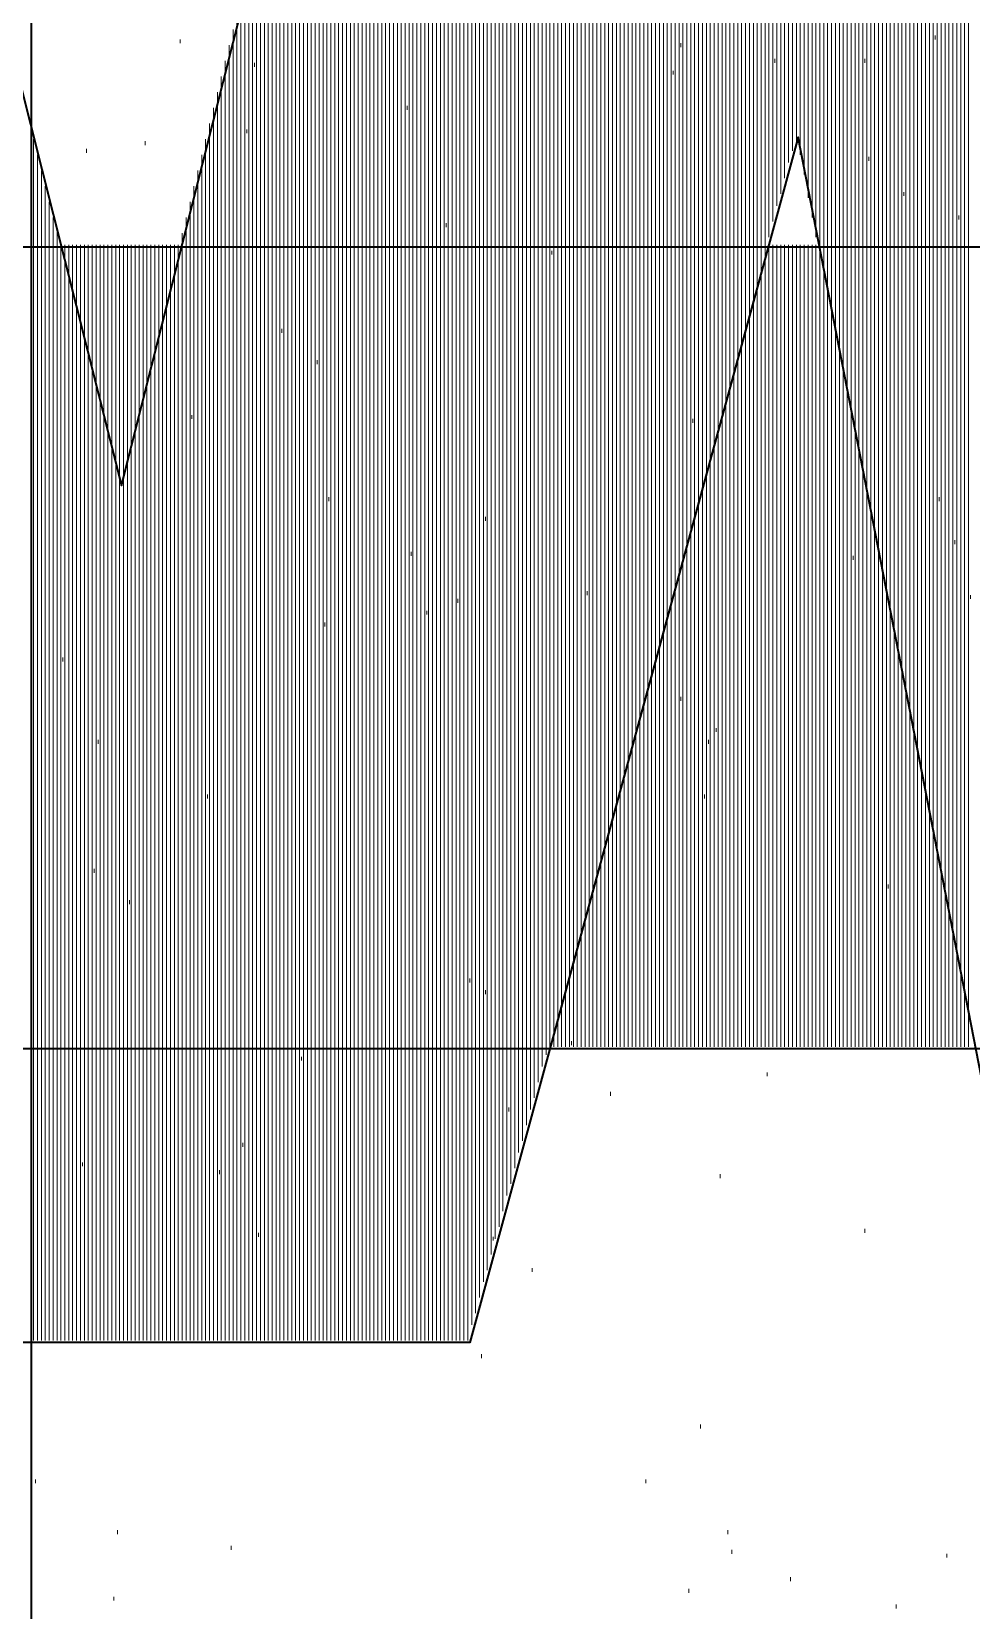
# Model space of a CAD drawing. Header units: inches. Extents: x 5 to 516, y -193 to 129.
# Drawn here: x 48.845 to 49.646, y -51.885 to -50.54 of the extents above; entities that cross this region are included whole.
import ezdxf

# ---------------------------------------------------------------- set-up
doc = ezdxf.new("R2010")
doc.units = ezdxf.units.IN
doc.header["$MEASUREMENT"] = 0
doc.layers.add('PDF4_Geometry', color=7, linetype='Continuous')

msp = doc.modelspace()

# ---------------------------------------------------------------- linework, layer by layer
at = {"layer": 'PDF4_Geometry', "lineweight": 35}
msp.add_lwpolyline([(48.8454203, -67.0596511), (48.8454203, -44.7463152), (48.9454203, -44.7396488), (49.0454203, -44.7229828)], dxfattribs=at)
for points in [[(48.1454216, -51.656316), (47.5487548, -51.656316), (47.9687549, -49.6563158), (48.6020883, -49.6563158), (48.9220883, -50.9263159), (49.2420883, -49.6563158), (49.8787551, -49.6563158), (50.2954218, -51.656316), (49.698755, -51.656316), (49.4987551, -50.6296492), (49.218755, -51.656316), (48.6254216, -51.656316), (48.3454216, -50.6296492)], [(47.9154207, -51.4063133), (47.9154207, -50.7229799), (63.6520892, -50.7229799), (63.6520892, -51.4063133)]]:
    msp.add_lwpolyline(points, close=True, dxfattribs=at)
at = {"layer": 'PDF4_Geometry', "lineweight": 15}
for points in [[(49.2437493, -51.5579816), (49.2437493, -49.6546482), (49.2437493, -51.5579816)], [(49.2470859, -51.5446488), (49.2470859, -49.6546486), (49.2470859, -51.5446488)], [(49.2504157, -51.531316), (49.2504157, -49.6546492), (49.2504157, -51.531316)], [(49.2537523, -51.521313), (49.2537523, -49.6546463), (49.2537523, -51.521313)], [(49.2570889, -51.5079802), (49.2570889, -49.6546467), (49.2570889, -51.5079802)], [(49.2604187, -51.4946474), (49.2604187, -49.6546473), (49.2604187, -51.4946474)], [(49.2637485, -51.4846444), (49.2637485, -49.6546443), (49.2637485, -51.4846444)], [(49.2670851, -51.4713116), (49.2670851, -49.6546448), (49.2670851, -51.4713116)], [(49.2704216, -51.4579789), (49.2704216, -49.6546454), (49.2704216, -51.4579789)], [(49.2737515, -51.4479826), (49.2737515, -49.6546492), (49.2737515, -51.4479826)], [(49.2770813, -51.4346499), (49.2770813, -49.6546497), (49.2770813, -51.4346499)], [(49.2804179, -51.4213171), (49.2804179, -49.6546503), (49.2804179, -51.4213171)], [(49.2837544, -51.4113141), (49.2837544, -49.6546472), (49.2837544, -51.4113141)], [(49.2870842, -51.3979813), (49.2870842, -49.6546479), (49.2870842, -51.3979813)], [(49.2904208, -51.3846485), (49.2904208, -49.6546484), (49.2904208, -51.3846485)], [(49.2937506, -51.3746455), (49.2937506, -49.6546454), (49.2937506, -51.3746455)], [(49.2970872, -51.3613127), (49.2970872, -49.654646), (49.2970872, -51.3613127)], [(49.300417, -51.3479799), (49.300417, -49.6546465), (49.300417, -51.3479799)], [(49.3037536, -51.3379837), (49.3037536, -49.6546503), (49.3037536, -51.3379837)], [(49.3070834, -51.3246509), (49.3070834, -49.6546509), (49.3070834, -51.3246509)], [(49.31042, -51.3113181), (49.31042, -49.6546513), (49.31042, -51.3113181)], [(49.3137498, -51.3013152), (49.3137498, -49.6546484), (49.3137498, -51.3013152)], [(49.3170864, -51.2879824), (49.3170864, -49.6546489), (49.3170864, -51.2879824)], [(49.3204162, -51.2746496), (49.3204162, -49.6546494), (49.3204162, -51.2746496)], [(49.3237528, -51.2646466), (49.3237528, -49.6546465), (49.3237528, -51.2646466)], [(49.3270826, -51.2513138), (49.3270826, -49.654647), (49.3270826, -51.2513138)], [(49.3304192, -51.237981), (49.3304192, -49.6546475), (49.3304192, -51.237981)], [(49.333749, -51.2279848), (49.333749, -49.6546513), (49.333749, -51.2279848)], [(49.3370856, -51.2146452), (49.3370856, -49.6546451), (49.3370856, -51.2146452)], [(49.3404222, -51.2013124), (49.3404222, -49.6546456), (49.3404222, -51.2013124)], [(49.343752, -51.1913162), (49.343752, -49.6546494), (49.343752, -51.1913162)], [(49.3470818, -51.1779834), (49.3470818, -49.65465), (49.3470818, -51.1779834)], [(49.3504184, -51.1646439), (49.3504184, -49.6546437), (49.3504184, -51.1646439)], [(49.353755, -51.1546477), (49.353755, -49.6546475), (49.353755, -51.1546477)], [(49.3570848, -51.1413149), (49.3570848, -49.6546481), (49.3570848, -51.1413149)], [(49.3604146, -51.1279821), (49.3604146, -49.6546486), (49.3604146, -51.1279821)], [(49.3637512, -51.1179791), (49.3637512, -49.6546456), (49.3637512, -51.1179791)], [(49.3670878, -51.1046463), (49.3670878, -49.6546462), (49.3670878, -51.1046463)], [(49.3704176, -51.0913135), (49.3704176, -49.6546467), (49.3704176, -51.0913135)], [(49.3737542, -51.0813105), (49.3737542, -49.6546437), (49.3737542, -51.0813105)], [(49.377084, -51.0679777), (49.377084, -49.6546442), (49.377084, -51.0679777)], [(49.3804206, -51.0546449), (49.3804206, -49.6546448), (49.3804206, -51.0546449)], [(49.3837504, -51.0446487), (49.3837504, -49.6546486), (49.3837504, -51.0446487)], [(49.387087, -51.0313159), (49.387087, -49.6546491), (49.387087, -51.0313159)], [(49.3904168, -51.0179832), (49.3904168, -49.6546497), (49.3904168, -51.0179832)], [(49.3937534, -51.0079802), (49.3937534, -49.6546467), (49.3937534, -51.0079802)], [(49.3970832, -50.9946474), (49.3970832, -49.6546472), (49.3970832, -50.9946474)], [(49.4004198, -50.9813146), (49.4004198, -49.6546479), (49.4004198, -50.9813146)], [(49.4037496, -50.9713116), (49.4037496, -49.6546448), (49.4037496, -50.9713116)], [(49.4070862, -50.9579788), (49.4070862, -49.6546454), (49.4070862, -50.9579788)], [(49.410416, -50.944646), (49.410416, -49.654646), (49.410416, -50.944646)], [(49.4137526, -50.9346498), (49.4137526, -49.6546497), (49.4137526, -50.9346498)], [(49.4170824, -50.921317), (49.4170824, -49.6546503), (49.4170824, -50.921317)], [(49.4204189, -50.9079842), (49.4204189, -49.6546509), (49.4204189, -50.9079842)], [(49.4237555, -50.8979812), (49.4237555, -49.6546479), (49.4237555, -50.8979812)], [(49.4270853, -50.8846485), (49.4270853, -49.6546484), (49.4270853, -50.8846485)], [(49.4304152, -50.8713157), (49.4304152, -49.6546489), (49.4304152, -50.8713157)], [(49.4337517, -50.8613127), (49.4337517, -49.654646), (49.4337517, -50.8613127)], [(49.4370883, -50.8479799), (49.4370883, -49.6546465), (49.4370883, -50.8479799)], [(49.4404181, -50.8346471), (49.4404181, -49.654647), (49.4404181, -50.8346471)], [(49.4437479, -50.8246509), (49.4437479, -49.6546509), (49.4437479, -50.8246509)], [(49.4470845, -50.8113181), (49.4470845, -49.6546513), (49.4470845, -50.8113181)], [(49.4504211, -50.7979785), (49.4504211, -49.6546451), (49.4504211, -50.7979785)], [(49.4537509, -50.7879823), (49.4537509, -49.6546489), (49.4537509, -50.7879823)], [(49.4570875, -50.7746495), (49.4570875, -49.6546494), (49.4570875, -50.7746495)], [(49.4604173, -50.7613167), (49.4604173, -49.65465), (49.4604173, -50.7613167)], [(49.4637539, -50.7513138), (49.4637539, -49.654647), (49.4637539, -50.7513138)], [(49.4670837, -50.737981), (49.4670837, -49.6546475), (49.4670837, -50.737981)], [(49.4704203, -50.7246482), (49.4704203, -49.6546481), (49.4704203, -50.7246482)], [(49.4737501, -50.7146452), (49.4737501, -49.6546451), (49.4737501, -50.7146452)], [(49.4770867, -50.7013124), (49.4770867, -49.6546456), (49.4770867, -50.7013124)], [(49.4804165, -50.6879796), (49.4804165, -49.6546462), (49.4804165, -50.6879796)], [(49.4837531, -50.6779834), (49.4837531, -49.65465), (49.4837531, -50.6779834)], [(49.4870829, -50.6646438), (49.4870829, -49.6546437), (49.4870829, -50.6646438)], [(49.4904195, -50.651311), (49.4904195, -49.6546442), (49.4904195, -50.651311)], [(49.4937493, -50.6413148), (49.4937493, -49.6546481), (49.4937493, -50.6413148)], [(49.4970859, -50.6346484), (49.4970859, -49.6546484), (49.4970859, -50.6346484)], [(49.5004157, -50.6446514), (49.5004157, -49.6546513), (49.5004157, -50.6446514)], [(49.5037523, -50.661314), (49.5037523, -49.6546472), (49.5037523, -50.661314)], [(49.5070889, -50.6813132), (49.5070889, -49.6546465), (49.5070889, -50.6813132)], [(49.5104187, -50.6979826), (49.5104187, -49.6546491), (49.5104187, -50.6979826)], [(49.5137485, -50.7146452), (49.5137485, -49.6546451), (49.5137485, -50.7146452)], [(49.5170851, -50.7313146), (49.5170851, -49.6546479), (49.5170851, -50.7313146)], [(49.5204217, -50.7513138), (49.5204217, -49.654647), (49.5204217, -50.7513138)], [(49.5237515, -50.7679831), (49.5237515, -49.6546497), (49.5237515, -50.7679831)], [(49.5270813, -50.7846457), (49.5270813, -49.6546456), (49.5270813, -50.7846457)], [(49.5304179, -50.8013151), (49.5304179, -49.6546484), (49.5304179, -50.8013151)], [(49.5337545, -50.8179777), (49.5337545, -49.6546442), (49.5337545, -50.8179777)], [(49.5370843, -50.8379837), (49.5370843, -49.6546503), (49.5370843, -50.8379837)], [(49.5404209, -50.8546463), (49.5404209, -49.6546462), (49.5404209, -50.8546463)], [(49.5437507, -50.8713157), (49.5437507, -49.6546489), (49.5437507, -50.8713157)], [(49.5470873, -50.8879783), (49.5470873, -49.6546448), (49.5470873, -50.8879783)], [(49.5504171, -50.9079842), (49.5504171, -49.6546509), (49.5504171, -50.9079842)], [(49.5537536, -50.9246468), (49.5537536, -49.6546467), (49.5537536, -50.9246468)], [(49.5570835, -50.9413162), (49.5570835, -49.6546494), (49.5570835, -50.9413162)], [(49.56042, -50.9579788), (49.56042, -49.6546454), (49.56042, -50.9579788)], [(49.5637499, -50.9746482), (49.5637499, -49.6546481), (49.5637499, -50.9746482)], [(49.5670864, -50.9946474), (49.5670864, -49.6546472), (49.5670864, -50.9946474)], [(49.5704162, -51.0113168), (49.5704162, -49.65465), (49.5704162, -51.0113168)], [(49.5737528, -51.0279794), (49.5737528, -49.654646), (49.5737528, -51.0279794)], [(49.5770826, -51.0446487), (49.5770826, -49.6546486), (49.5770826, -51.0446487)], [(49.5804192, -51.0646479), (49.5804192, -49.6546479), (49.5804192, -51.0646479)], [(49.583749, -51.0813105), (49.583749, -49.6546437), (49.583749, -51.0813105)], [(49.5870856, -51.0979799), (49.5870856, -49.6546465), (49.5870856, -51.0979799)], [(49.5904222, -51.1146493), (49.5904222, -49.6546491), (49.5904222, -51.1146493)], [(49.593752, -51.1313119), (49.593752, -49.6546451), (49.593752, -51.1313119)], [(49.5970818, -51.1513111), (49.5970818, -49.6546442), (49.5970818, -51.1513111)], [(49.6004184, -51.1679805), (49.6004184, -49.654647), (49.6004184, -51.1679805)], [(49.603755, -51.1846498), (49.603755, -49.6546497), (49.603755, -51.1846498)], [(49.6070848, -51.2013124), (49.6070848, -49.6546456), (49.6070848, -51.2013124)], [(49.6104146, -51.2179818), (49.6104146, -49.6546484), (49.6104146, -51.2179818)], [(49.6137512, -51.237981), (49.6137512, -49.6546475), (49.6137512, -51.237981)], [(49.6170878, -51.2546504), (49.6170878, -49.6546503), (49.6170878, -51.2546504)], [(49.6204176, -51.271313), (49.6204176, -49.6546462), (49.6204176, -51.271313)], [(49.6237542, -51.2879824), (49.6237542, -49.6546489), (49.6237542, -51.2879824)], [(49.627084, -51.3079816), (49.627084, -49.6546481), (49.627084, -51.3079816)], [(49.6304206, -51.3246509), (49.6304206, -49.6546509), (49.6304206, -51.3246509)], [(49.6337504, -51.3413135), (49.6337504, -49.6546467), (49.6337504, -51.3413135)], [(49.637087, -51.3579829), (49.637087, -49.6546494), (49.637087, -51.3579829)], [(49.6404168, -51.3746455), (49.6404168, -49.6546454), (49.6404168, -51.3746455)], [(49.6437534, -51.3946515), (49.6437534, -49.6546513), (49.6437534, -51.3946515)], [(49.2370829, -51.5813106), (49.2370829, -49.6646437), (49.2370829, -51.5813106)], [(49.2404195, -51.5679778), (49.2404195, -49.6579776), (49.2404195, -51.5679778)], [(49.2337531, -51.5946501), (49.2337531, -49.6779833), (49.2337531, -51.5946501)], [(49.2304165, -51.6046463), (49.2304165, -49.6913129), (49.2304165, -51.6046463)], [(49.2270867, -51.6179791), (49.2270867, -49.7046457), (49.2270867, -51.6179791)], [(49.2237501, -51.6313119), (49.2237501, -49.7179785), (49.2237501, -51.6313119)], [(49.2204203, -51.6413149), (49.2204203, -49.7313147), (49.2204203, -51.6413149)], [(49.2170837, -51.6546477), (49.2170837, -49.7446475), (49.2170837, -51.6546477)], [(49.2137539, -51.6546477), (49.2137539, -49.7579809), (49.2137539, -51.6546477)], [(49.2104173, -51.6546477), (49.2104173, -49.7713141), (49.2104173, -51.6546477)], [(49.2070875, -51.6546477), (49.2070875, -49.7846476), (49.2070875, -51.6546477)], [(49.2037509, -51.6546477), (49.2037509, -49.797981), (49.2037509, -51.6546477)], [(49.2004211, -51.6546477), (49.2004211, -49.8113142), (49.2004211, -51.6546477)], [(49.1970845, -51.6546477), (49.1970845, -49.8246476), (49.1970845, -51.6546477)], [(49.1937479, -51.6546477), (49.1937479, -49.8379808), (49.1937479, -51.6546477)], [(49.1904181, -51.6546477), (49.1904181, -49.8513143), (49.1904181, -51.6546477)], [(49.1870883, -51.6546477), (49.1870883, -49.8646475), (49.1870883, -51.6546477)], [(49.1837517, -51.6546477), (49.1837517, -49.8746475), (49.1837517, -51.6546477)], [(49.1804151, -51.6546477), (49.1804151, -49.887981), (49.1804151, -51.6546477)], [(49.1770853, -51.6546477), (49.1770853, -49.9013143), (49.1770853, -51.6546477)], [(49.1737555, -51.6546477), (49.1737555, -49.9146476), (49.1737555, -51.6546477)], [(49.1704189, -51.6546477), (49.1704189, -49.9279809), (49.1704189, -51.6546477)], [(49.1670823, -51.6546477), (49.1670823, -49.9413142), (49.1670823, -51.6546477)], [(49.1637525, -51.6546477), (49.1637525, -49.9546476), (49.1637525, -51.6546477)], [(49.1604159, -51.6546477), (49.1604159, -49.9679808), (49.1604159, -51.6546477)], [(49.1570861, -51.6546477), (49.1570861, -49.9813142), (49.1570861, -51.6546477)], [(49.1537495, -51.6546477), (49.1537495, -49.9946476), (49.1537495, -51.6546477)], [(49.1504197, -51.6546477), (49.1504197, -50.007981), (49.1504197, -51.6546477)], [(49.1470832, -51.6546477), (49.1470832, -50.0213142), (49.1470832, -51.6546477)], [(49.1437533, -51.6546477), (49.1437533, -50.0346476), (49.1437533, -51.6546477)], [(49.1404168, -51.6546477), (49.1404168, -50.0479809), (49.1404168, -51.6546477)], [(49.1370869, -51.6546477), (49.1370869, -50.0613142), (49.1370869, -51.6546477)], [(49.1337504, -51.6546477), (49.1337504, -50.0746475), (49.1337504, -51.6546477)], [(49.1304206, -51.6546477), (49.1304206, -50.0879809), (49.1304206, -51.6546477)], [(49.1237542, -51.6546477), (49.1237542, -50.1146476), (49.1237542, -51.6546477)], [(49.127084, -51.6546477), (49.127084, -50.1013143), (49.127084, -51.6546477)], [(49.1204176, -51.6546477), (49.1204176, -50.1279809), (49.1204176, -51.6546477)], [(49.1170878, -51.6546477), (49.1170878, -50.1413142), (49.1170878, -51.6546477)], [(49.1137512, -51.6546477), (49.1137512, -50.1546476), (49.1137512, -51.6546477)], [(49.1104146, -51.6546477), (49.1104146, -50.1679809), (49.1104146, -51.6546477)], [(49.1070848, -51.6546477), (49.1070848, -50.1813143), (49.1070848, -51.6546477)], [(49.103755, -51.6546477), (49.103755, -50.1946475), (49.103755, -51.6546477)], [(49.1004184, -51.6546477), (49.1004184, -50.2079809), (49.1004184, -51.6546477)], [(49.0970818, -51.6546477), (49.0970818, -50.2213143), (49.0970818, -51.6546477)], [(49.093752, -51.6546477), (49.093752, -50.2346476), (49.093752, -51.6546477)], [(49.0904222, -51.6546477), (49.0904222, -50.2479809), (49.0904222, -51.6546477)], [(49.0870856, -51.6546477), (49.0870856, -50.2613143), (49.0870856, -51.6546477)], [(49.083749, -51.6546477), (49.083749, -50.2746476), (49.083749, -51.6546477)], [(49.0804192, -51.6546477), (49.0804192, -50.2879809), (49.0804192, -51.6546477)], [(49.0770826, -51.6546477), (49.0770826, -50.2979809), (49.0770826, -51.6546477)], [(49.0737528, -51.6546477), (49.0737528, -50.3113143), (49.0737528, -51.6546477)], [(49.0704162, -51.6546477), (49.0704162, -50.3246475), (49.0704162, -51.6546477)], [(49.0670864, -51.6546477), (49.0670864, -50.3379809), (49.0670864, -51.6546477)], [(49.0637498, -51.6546477), (49.0637498, -50.3513143), (49.0637498, -51.6546477)], [(49.06042, -51.6546477), (49.06042, -50.3646477), (49.06042, -51.6546477)], [(49.0570834, -51.6546477), (49.0570834, -50.3779809), (49.0570834, -51.6546477)], [(49.0537536, -51.6546477), (49.0537536, -50.3913143), (49.0537536, -51.6546477)], [(49.050417, -51.6546477), (49.050417, -50.4046476), (49.050417, -51.6546477)], [(49.0470872, -51.6546477), (49.0470872, -50.4179809), (49.0470872, -51.6546477)], [(49.0437506, -51.6546477), (49.0437506, -50.4313143), (49.0437506, -51.6546477)], [(49.0404208, -51.6546477), (49.0404208, -50.4446476), (49.0404208, -51.6546477)], [(49.0370842, -51.6546477), (49.0370842, -50.4579809), (49.0370842, -51.6546477)], [(49.0337544, -51.6546477), (49.0337544, -50.4713143), (49.0337544, -51.6546477)], [(49.0304178, -51.6546477), (49.0304178, -50.4846477), (49.0304178, -51.6546477)], [(49.0270812, -51.6546477), (49.0270812, -50.4979809), (49.0270812, -51.6546477)], [(49.0237514, -51.6546477), (49.0237514, -50.5113143), (49.0237514, -51.6546477)], [(49.0204216, -51.6546477), (49.0204216, -50.5246476), (49.0204216, -51.6546477)], [(49.017085, -51.6546477), (49.017085, -50.5379809), (49.017085, -51.6546477)], [(49.0137485, -51.6546477), (49.0137485, -50.5513142), (49.0137485, -51.6546477)], [(49.0104186, -51.6546477), (49.0104186, -50.5646476), (49.0104186, -51.6546477)], [(49.0070888, -51.6546477), (49.0070888, -50.577981), (49.0070888, -51.6546477)], [(49.0037522, -51.6546477), (49.0037522, -50.5913143), (49.0037522, -51.6546477)], [(49.0004157, -51.6546477), (49.0004157, -50.6046476), (49.0004157, -51.6546477)], [(48.9970859, -51.6546477), (48.9970859, -50.617981), (48.9970859, -51.6546477)], [(48.8470818, -51.6546477), (48.8470818, -50.6313143), (48.8470818, -51.6546477)], [(48.9937493, -51.6546477), (48.9937493, -50.6313143), (48.9937493, -51.6546477)], [(48.8504184, -51.6546477), (48.8504184, -50.6446476), (48.8504184, -51.6546477)], [(48.9904195, -51.6546477), (48.9904195, -50.6446476), (48.9904195, -51.6546477)], [(48.8537549, -51.6546477), (48.8537549, -50.6579809), (48.8537549, -51.6546477)], [(48.9870829, -51.6546477), (48.9870829, -50.6579809), (48.9870829, -51.6546477)], [(48.8570848, -51.6546477), (48.8570848, -50.6713142), (48.8570848, -51.6546477)], [(48.9837531, -51.6546477), (48.9837531, -50.6713142), (48.9837531, -51.6546477)], [(48.8604146, -51.6546477), (48.8604146, -50.6846477), (48.8604146, -51.6546477)], [(48.9804165, -51.6546477), (48.9804165, -50.6846477), (48.9804165, -51.6546477)], [(48.8637512, -51.6546477), (48.8637512, -50.697981), (48.8637512, -51.6546477)], [(48.9770867, -51.6546477), (48.9770867, -50.697981), (48.9770867, -51.6546477)], [(48.8670877, -51.6546477), (48.8670877, -50.7079809), (48.8670877, -51.6546477)], [(48.9737501, -51.6546477), (48.9737501, -50.7113143), (48.9737501, -51.6546477)], [(48.8470818, -51.4046477), (48.8470818, -50.7213143), (48.8470818, -51.4046477)], [(48.8504184, -51.4046477), (48.8504184, -50.7213143), (48.8504184, -51.4046477)], [(48.8537549, -51.4046477), (48.8537549, -50.7213143), (48.8537549, -51.4046477)], [(48.8570848, -51.4046477), (48.8570848, -50.7213143), (48.8570848, -51.4046477)], [(48.8604146, -51.4046477), (48.8604146, -50.7213143), (48.8604146, -51.4046477)], [(48.8637512, -51.4046477), (48.8637512, -50.7213143), (48.8637512, -51.4046477)], [(48.8670877, -51.4046477), (48.8670877, -50.7213143), (48.8670877, -51.4046477)], [(48.8704175, -51.4046477), (48.8704175, -50.7213143), (48.8704175, -51.4046477)], [(48.8704175, -51.6546477), (48.8704175, -50.7213144), (48.8704175, -51.6546477)], [(48.8737541, -51.4046477), (48.8737541, -50.7213143), (48.8737541, -51.4046477)], [(48.8770839, -51.4046477), (48.8770839, -50.7213143), (48.8770839, -51.4046477)], [(48.8804205, -51.4046477), (48.8804205, -50.7213143), (48.8804205, -51.4046477)], [(48.8837503, -51.4046477), (48.8837503, -50.7213143), (48.8837503, -51.4046477)], [(48.8870869, -51.4046477), (48.8870869, -50.7213143), (48.8870869, -51.4046477)], [(48.8904167, -51.4046477), (48.8904167, -50.7213143), (48.8904167, -51.4046477)], [(48.8937533, -51.4046477), (48.8937533, -50.7213143), (48.8937533, -51.4046477)], [(48.8970831, -51.4046477), (48.8970831, -50.7213143), (48.8970831, -51.4046477)], [(48.9004197, -51.4046477), (48.9004197, -50.7213143), (48.9004197, -51.4046477)], [(48.9037495, -51.4046477), (48.9037495, -50.7213143), (48.9037495, -51.4046477)], [(48.9070861, -51.4046477), (48.9070861, -50.7213143), (48.9070861, -51.4046477)], [(48.9104159, -51.4046477), (48.9104159, -50.7213143), (48.9104159, -51.4046477)], [(48.9137525, -51.4046477), (48.9137525, -50.7213143), (48.9137525, -51.4046477)], [(48.9170823, -51.4046477), (48.9170823, -50.7213143), (48.9170823, -51.4046477)], [(48.9204189, -51.4046477), (48.9204189, -50.7213143), (48.9204189, -51.4046477)], [(48.9237555, -51.4046477), (48.9237555, -50.7213143), (48.9237555, -51.4046477)], [(48.9270853, -51.4046477), (48.9270853, -50.7213143), (48.9270853, -51.4046477)], [(48.9304151, -51.4046477), (48.9304151, -50.7213143), (48.9304151, -51.4046477)], [(48.9337517, -51.4046477), (48.9337517, -50.7213143), (48.9337517, -51.4046477)], [(48.9370883, -51.4046477), (48.9370883, -50.7213143), (48.9370883, -51.4046477)], [(48.9404181, -51.4046477), (48.9404181, -50.7213143), (48.9404181, -51.4046477)], [(48.9437479, -51.4046477), (48.9437479, -50.7213143), (48.9437479, -51.4046477)], [(48.9470845, -51.4046477), (48.9470845, -50.7213143), (48.9470845, -51.4046477)], [(48.9504211, -51.4046477), (48.9504211, -50.7213143), (48.9504211, -51.4046477)], [(48.9537509, -51.4046477), (48.9537509, -50.7213143), (48.9537509, -51.4046477)], [(48.9570875, -51.4046477), (48.9570875, -50.7213143), (48.9570875, -51.4046477)], [(48.9604173, -51.4046477), (48.9604173, -50.7213143), (48.9604173, -51.4046477)], [(48.9637539, -51.4046477), (48.9637539, -50.7213143), (48.9637539, -51.4046477)], [(48.9670837, -51.4046477), (48.9670837, -50.7213143), (48.9670837, -51.4046477)], [(48.9704203, -51.4046477), (48.9704203, -50.7213143), (48.9704203, -51.4046477)], [(48.9704203, -51.6546477), (48.9704203, -50.7213144), (48.9704203, -51.6546477)], [(48.9737501, -51.4046477), (48.9737501, -50.7213143), (48.9737501, -51.4046477)], [(48.9770867, -51.4046477), (48.9770867, -50.7213143), (48.9770867, -51.4046477)], [(48.9804165, -51.4046477), (48.9804165, -50.7213143), (48.9804165, -51.4046477)], [(48.9837531, -51.4046477), (48.9837531, -50.7213143), (48.9837531, -51.4046477)], [(48.9870829, -51.4046477), (48.9870829, -50.7213143), (48.9870829, -51.4046477)], [(48.9904195, -51.4046477), (48.9904195, -50.7213143), (48.9904195, -51.4046477)], [(48.9937493, -51.4046477), (48.9937493, -50.7213143), (48.9937493, -51.4046477)], [(48.9970859, -51.4046477), (48.9970859, -50.7213143), (48.9970859, -51.4046477)], [(49.0004157, -51.4046477), (49.0004157, -50.7213143), (49.0004157, -51.4046477)], [(49.0037522, -51.4046477), (49.0037522, -50.7213143), (49.0037522, -51.4046477)], [(49.0070888, -51.4046477), (49.0070888, -50.7213143), (49.0070888, -51.4046477)], [(49.0104186, -51.4046477), (49.0104186, -50.7213143), (49.0104186, -51.4046477)], [(49.0137485, -51.4046477), (49.0137485, -50.7213143), (49.0137485, -51.4046477)], [(49.017085, -51.4046477), (49.017085, -50.7213143), (49.017085, -51.4046477)], [(49.0204216, -51.4046477), (49.0204216, -50.7213143), (49.0204216, -51.4046477)], [(49.0237514, -51.4046477), (49.0237514, -50.7213143), (49.0237514, -51.4046477)], [(49.0270812, -51.4046477), (49.0270812, -50.7213143), (49.0270812, -51.4046477)], [(49.0304178, -51.4046477), (49.0304178, -50.7213143), (49.0304178, -51.4046477)], [(49.0337544, -51.4046477), (49.0337544, -50.7213143), (49.0337544, -51.4046477)], [(49.0370842, -51.4046477), (49.0370842, -50.7213143), (49.0370842, -51.4046477)], [(49.0404208, -51.4046477), (49.0404208, -50.7213143), (49.0404208, -51.4046477)], [(49.0437506, -51.4046477), (49.0437506, -50.7213143), (49.0437506, -51.4046477)], [(49.0470872, -51.4046477), (49.0470872, -50.7213143), (49.0470872, -51.4046477)], [(49.050417, -51.4046477), (49.050417, -50.7213143), (49.050417, -51.4046477)], [(49.0537536, -51.4046477), (49.0537536, -50.7213143), (49.0537536, -51.4046477)], [(49.0570834, -51.4046477), (49.0570834, -50.7213143), (49.0570834, -51.4046477)], [(49.06042, -51.4046477), (49.06042, -50.7213143), (49.06042, -51.4046477)], [(49.0637498, -51.4046477), (49.0637498, -50.7213143), (49.0637498, -51.4046477)], [(49.0670864, -51.4046477), (49.0670864, -50.7213143), (49.0670864, -51.4046477)], [(49.0704162, -51.4046477), (49.0704162, -50.7213143), (49.0704162, -51.4046477)], [(49.0737528, -51.4046477), (49.0737528, -50.7213143), (49.0737528, -51.4046477)], [(49.0770826, -51.4046477), (49.0770826, -50.7213143), (49.0770826, -51.4046477)], [(49.0804192, -51.4046477), (49.0804192, -50.7213143), (49.0804192, -51.4046477)], [(49.083749, -51.4046477), (49.083749, -50.7213143), (49.083749, -51.4046477)], [(49.0870856, -51.4046477), (49.0870856, -50.7213143), (49.0870856, -51.4046477)], [(49.0904222, -51.4046477), (49.0904222, -50.7213143), (49.0904222, -51.4046477)], [(49.093752, -51.4046477), (49.093752, -50.7213143), (49.093752, -51.4046477)], [(49.0970818, -51.4046477), (49.0970818, -50.7213143), (49.0970818, -51.4046477)], [(49.1004184, -51.4046477), (49.1004184, -50.7213143), (49.1004184, -51.4046477)], [(49.103755, -51.4046477), (49.103755, -50.7213143), (49.103755, -51.4046477)], [(49.1070848, -51.4046477), (49.1070848, -50.7213143), (49.1070848, -51.4046477)], [(49.1104146, -51.4046477), (49.1104146, -50.7213143), (49.1104146, -51.4046477)], [(49.1137512, -51.4046477), (49.1137512, -50.7213143), (49.1137512, -51.4046477)], [(49.1170878, -51.4046477), (49.1170878, -50.7213143), (49.1170878, -51.4046477)], [(49.1204176, -51.4046477), (49.1204176, -50.7213143), (49.1204176, -51.4046477)], [(49.1237542, -51.4046477), (49.1237542, -50.7213143), (49.1237542, -51.4046477)], [(49.127084, -51.4046477), (49.127084, -50.7213143), (49.127084, -51.4046477)], [(49.1304206, -51.4046477), (49.1304206, -50.7213143), (49.1304206, -51.4046477)], [(49.1337504, -51.4046477), (49.1337504, -50.7213143), (49.1337504, -51.4046477)], [(49.1370869, -51.4046477), (49.1370869, -50.7213143), (49.1370869, -51.4046477)], [(49.1404168, -51.4046477), (49.1404168, -50.7213143), (49.1404168, -51.4046477)], [(49.1437533, -51.4046477), (49.1437533, -50.7213143), (49.1437533, -51.4046477)], [(49.1470832, -51.4046477), (49.1470832, -50.7213143), (49.1470832, -51.4046477)], [(49.1504197, -51.4046477), (49.1504197, -50.7213143), (49.1504197, -51.4046477)], [(49.1537495, -51.4046477), (49.1537495, -50.7213143), (49.1537495, -51.4046477)], [(49.1570861, -51.4046477), (49.1570861, -50.7213143), (49.1570861, -51.4046477)], [(49.1604159, -51.4046477), (49.1604159, -50.7213143), (49.1604159, -51.4046477)], [(49.1637525, -51.4046477), (49.1637525, -50.7213143), (49.1637525, -51.4046477)], [(49.1670823, -51.4046477), (49.1670823, -50.7213143), (49.1670823, -51.4046477)], [(49.1704189, -51.4046477), (49.1704189, -50.7213143), (49.1704189, -51.4046477)], [(49.1737555, -51.4046477), (49.1737555, -50.7213143), (49.1737555, -51.4046477)], [(49.1770853, -51.4046477), (49.1770853, -50.7213143), (49.1770853, -51.4046477)], [(49.1804151, -51.4046477), (49.1804151, -50.7213143), (49.1804151, -51.4046477)], [(49.1837517, -51.4046477), (49.1837517, -50.7213143), (49.1837517, -51.4046477)], [(49.1870883, -51.4046477), (49.1870883, -50.7213143), (49.1870883, -51.4046477)], [(49.1904181, -51.4046477), (49.1904181, -50.7213143), (49.1904181, -51.4046477)], [(49.1937479, -51.4046477), (49.1937479, -50.7213143), (49.1937479, -51.4046477)], [(49.1970845, -51.4046477), (49.1970845, -50.7213143), (49.1970845, -51.4046477)], [(49.2004211, -51.4046477), (49.2004211, -50.7213143), (49.2004211, -51.4046477)], [(49.2037509, -51.4046477), (49.2037509, -50.7213143), (49.2037509, -51.4046477)], [(49.2070875, -51.4046477), (49.2070875, -50.7213143), (49.2070875, -51.4046477)], [(49.2104173, -51.4046477), (49.2104173, -50.7213143), (49.2104173, -51.4046477)], [(49.2137539, -51.4046477), (49.2137539, -50.7213143), (49.2137539, -51.4046477)], [(49.2170837, -51.4046477), (49.2170837, -50.7213143), (49.2170837, -51.4046477)], [(49.2204203, -51.4046477), (49.2204203, -50.7213143), (49.2204203, -51.4046477)], [(49.2237501, -51.4046477), (49.2237501, -50.7213143), (49.2237501, -51.4046477)], [(49.2270867, -51.4046477), (49.2270867, -50.7213143), (49.2270867, -51.4046477)], [(49.2304165, -51.4046477), (49.2304165, -50.7213143), (49.2304165, -51.4046477)], [(49.2337531, -51.4046477), (49.2337531, -50.7213143), (49.2337531, -51.4046477)], [(49.2370829, -51.4046477), (49.2370829, -50.7213143), (49.2370829, -51.4046477)], [(49.2404195, -51.4046477), (49.2404195, -50.7213143), (49.2404195, -51.4046477)], [(49.2437493, -51.4046477), (49.2437493, -50.7213143), (49.2437493, -51.4046477)], [(49.2470859, -51.4046477), (49.2470859, -50.7213143), (49.2470859, -51.4046477)], [(49.2504157, -51.4046477), (49.2504157, -50.7213143), (49.2504157, -51.4046477)], [(49.2537523, -51.4046477), (49.2537523, -50.7213143), (49.2537523, -51.4046477)], [(49.2570889, -51.4046477), (49.2570889, -50.7213143), (49.2570889, -51.4046477)], [(49.2604187, -51.4046477), (49.2604187, -50.7213143), (49.2604187, -51.4046477)], [(49.2637485, -51.4046477), (49.2637485, -50.7213143), (49.2637485, -51.4046477)], [(49.2670851, -51.4046477), (49.2670851, -50.7213143), (49.2670851, -51.4046477)], [(49.2704216, -51.4046477), (49.2704216, -50.7213143), (49.2704216, -51.4046477)], [(49.2737515, -51.4046477), (49.2737515, -50.7213143), (49.2737515, -51.4046477)], [(49.2770813, -51.4046477), (49.2770813, -50.7213143), (49.2770813, -51.4046477)], [(49.2804179, -51.4046477), (49.2804179, -50.7213143), (49.2804179, -51.4046477)], [(49.2837544, -51.4046477), (49.2837544, -50.7213143), (49.2837544, -51.4046477)], [(49.2870842, -51.4046477), (49.2870842, -50.7213143), (49.2870842, -51.4046477)], [(49.2904208, -51.4046477), (49.2904208, -50.7213143), (49.2904208, -51.4046477)], [(49.2937506, -51.4046477), (49.2937506, -50.7213143), (49.2937506, -51.4046477)], [(49.2970872, -51.4046477), (49.2970872, -50.7213143), (49.2970872, -51.4046477)], [(49.300417, -51.4046477), (49.300417, -50.7213143), (49.300417, -51.4046477)], [(49.3037536, -51.4046477), (49.3037536, -50.7213143), (49.3037536, -51.4046477)], [(49.3070834, -51.4046477), (49.3070834, -50.7213143), (49.3070834, -51.4046477)], [(49.31042, -51.4046477), (49.31042, -50.7213143), (49.31042, -51.4046477)], [(49.3137498, -51.4046477), (49.3137498, -50.7213143), (49.3137498, -51.4046477)], [(49.3170864, -51.4046477), (49.3170864, -50.7213143), (49.3170864, -51.4046477)], [(49.3204162, -51.4046477), (49.3204162, -50.7213143), (49.3204162, -51.4046477)], [(49.3237528, -51.4046477), (49.3237528, -50.7213143), (49.3237528, -51.4046477)], [(49.3270826, -51.4046477), (49.3270826, -50.7213143), (49.3270826, -51.4046477)], [(49.3304192, -51.4046477), (49.3304192, -50.7213143), (49.3304192, -51.4046477)], [(49.333749, -51.4046477), (49.333749, -50.7213143), (49.333749, -51.4046477)], [(49.3370856, -51.4046477), (49.3370856, -50.7213143), (49.3370856, -51.4046477)], [(49.3404222, -51.4046477), (49.3404222, -50.7213143), (49.3404222, -51.4046477)], [(49.343752, -51.4046477), (49.343752, -50.7213143), (49.343752, -51.4046477)], [(49.3470818, -51.4046477), (49.3470818, -50.7213143), (49.3470818, -51.4046477)], [(49.3504184, -51.4046477), (49.3504184, -50.7213143), (49.3504184, -51.4046477)], [(49.353755, -51.4046477), (49.353755, -50.7213143), (49.353755, -51.4046477)], [(49.3570848, -51.4046477), (49.3570848, -50.7213143), (49.3570848, -51.4046477)], [(49.3604146, -51.4046477), (49.3604146, -50.7213143), (49.3604146, -51.4046477)], [(49.3637512, -51.4046477), (49.3637512, -50.7213143), (49.3637512, -51.4046477)], [(49.3670878, -51.4046477), (49.3670878, -50.7213143), (49.3670878, -51.4046477)], [(49.3704176, -51.4046477), (49.3704176, -50.7213143), (49.3704176, -51.4046477)], [(49.3737542, -51.4046477), (49.3737542, -50.7213143), (49.3737542, -51.4046477)], [(49.377084, -51.4046477), (49.377084, -50.7213143), (49.377084, -51.4046477)], [(49.3804206, -51.4046477), (49.3804206, -50.7213143), (49.3804206, -51.4046477)], [(49.3837504, -51.4046477), (49.3837504, -50.7213143), (49.3837504, -51.4046477)], [(49.387087, -51.4046477), (49.387087, -50.7213143), (49.387087, -51.4046477)], [(49.3904168, -51.4046477), (49.3904168, -50.7213143), (49.3904168, -51.4046477)], [(49.3937534, -51.4046477), (49.3937534, -50.7213143), (49.3937534, -51.4046477)], [(49.3970832, -51.4046477), (49.3970832, -50.7213143), (49.3970832, -51.4046477)], [(49.4004198, -51.4046477), (49.4004198, -50.7213143), (49.4004198, -51.4046477)], [(49.4037496, -51.4046477), (49.4037496, -50.7213143), (49.4037496, -51.4046477)], [(49.4070862, -51.4046477), (49.4070862, -50.7213143), (49.4070862, -51.4046477)], [(49.410416, -51.4046477), (49.410416, -50.7213143), (49.410416, -51.4046477)], [(49.4137526, -51.4046477), (49.4137526, -50.7213143), (49.4137526, -51.4046477)], [(49.4170824, -51.4046477), (49.4170824, -50.7213143), (49.4170824, -51.4046477)], [(49.4204189, -51.4046477), (49.4204189, -50.7213143), (49.4204189, -51.4046477)], [(49.4237555, -51.4046477), (49.4237555, -50.7213143), (49.4237555, -51.4046477)], [(49.4270853, -51.4046477), (49.4270853, -50.7213143), (49.4270853, -51.4046477)], [(49.4304152, -51.4046477), (49.4304152, -50.7213143), (49.4304152, -51.4046477)], [(49.4337517, -51.4046477), (49.4337517, -50.7213143), (49.4337517, -51.4046477)], [(49.4370883, -51.4046477), (49.4370883, -50.7213143), (49.4370883, -51.4046477)], [(49.4404181, -51.4046477), (49.4404181, -50.7213143), (49.4404181, -51.4046477)], [(49.4437479, -51.4046477), (49.4437479, -50.7213143), (49.4437479, -51.4046477)], [(49.4470845, -51.4046477), (49.4470845, -50.7213143), (49.4470845, -51.4046477)], [(49.4504211, -51.4046477), (49.4504211, -50.7213143), (49.4504211, -51.4046477)], [(49.4537509, -51.4046477), (49.4537509, -50.7213143), (49.4537509, -51.4046477)], [(49.4570875, -51.4046477), (49.4570875, -50.7213143), (49.4570875, -51.4046477)], [(49.4604173, -51.4046477), (49.4604173, -50.7213143), (49.4604173, -51.4046477)], [(49.4637539, -51.4046477), (49.4637539, -50.7213143), (49.4637539, -51.4046477)], [(49.4670837, -51.4046477), (49.4670837, -50.7213143), (49.4670837, -51.4046477)], [(49.4704203, -51.4046477), (49.4704203, -50.7213143), (49.4704203, -51.4046477)], [(49.4737501, -51.4046477), (49.4737501, -50.7213143), (49.4737501, -51.4046477)], [(49.4770867, -51.4046477), (49.4770867, -50.7213143), (49.4770867, -51.4046477)], [(49.4804165, -51.4046477), (49.4804165, -50.7213143), (49.4804165, -51.4046477)], [(49.4837531, -51.4046477), (49.4837531, -50.7213143), (49.4837531, -51.4046477)], [(49.4870829, -51.4046477), (49.4870829, -50.7213143), (49.4870829, -51.4046477)], [(49.4904195, -51.4046477), (49.4904195, -50.7213143), (49.4904195, -51.4046477)], [(49.4937493, -51.4046477), (49.4937493, -50.7213143), (49.4937493, -51.4046477)], [(49.4970859, -51.4046477), (49.4970859, -50.7213143), (49.4970859, -51.4046477)], [(49.5004157, -51.4046477), (49.5004157, -50.7213143), (49.5004157, -51.4046477)], [(49.5037523, -51.4046477), (49.5037523, -50.7213143), (49.5037523, -51.4046477)], [(49.5070889, -51.4046477), (49.5070889, -50.7213143), (49.5070889, -51.4046477)], [(49.5104187, -51.4046477), (49.5104187, -50.7213143), (49.5104187, -51.4046477)], [(49.5137485, -51.4046477), (49.5137485, -50.7213143), (49.5137485, -51.4046477)], [(49.5170851, -51.4046477), (49.5170851, -50.7213143), (49.5170851, -51.4046477)], [(49.5204217, -51.4046477), (49.5204217, -50.7213143), (49.5204217, -51.4046477)], [(49.5237515, -51.4046477), (49.5237515, -50.7213143), (49.5237515, -51.4046477)], [(49.5270813, -51.4046477), (49.5270813, -50.7213143), (49.5270813, -51.4046477)], [(49.5304179, -51.4046477), (49.5304179, -50.7213143), (49.5304179, -51.4046477)], [(49.5337545, -51.4046477), (49.5337545, -50.7213143), (49.5337545, -51.4046477)], [(49.5370843, -51.4046477), (49.5370843, -50.7213143), (49.5370843, -51.4046477)], [(49.5404209, -51.4046477), (49.5404209, -50.7213143), (49.5404209, -51.4046477)], [(49.5437507, -51.4046477), (49.5437507, -50.7213143), (49.5437507, -51.4046477)], [(49.5470873, -51.4046477), (49.5470873, -50.7213143), (49.5470873, -51.4046477)], [(49.5504171, -51.4046477), (49.5504171, -50.7213143), (49.5504171, -51.4046477)], [(49.5537536, -51.4046477), (49.5537536, -50.7213143), (49.5537536, -51.4046477)], [(49.5570835, -51.4046477), (49.5570835, -50.7213143), (49.5570835, -51.4046477)], [(49.56042, -51.4046477), (49.56042, -50.7213143), (49.56042, -51.4046477)], [(49.5637499, -51.4046477), (49.5637499, -50.7213143), (49.5637499, -51.4046477)], [(49.5670864, -51.4046477), (49.5670864, -50.7213143), (49.5670864, -51.4046477)], [(49.5704162, -51.4046477), (49.5704162, -50.7213143), (49.5704162, -51.4046477)], [(49.5737528, -51.4046477), (49.5737528, -50.7213143), (49.5737528, -51.4046477)], [(49.5770826, -51.4046477), (49.5770826, -50.7213143), (49.5770826, -51.4046477)], [(49.5804192, -51.4046477), (49.5804192, -50.7213143), (49.5804192, -51.4046477)], [(49.583749, -51.4046477), (49.583749, -50.7213143), (49.583749, -51.4046477)], [(49.5870856, -51.4046477), (49.5870856, -50.7213143), (49.5870856, -51.4046477)], [(49.5904222, -51.4046477), (49.5904222, -50.7213143), (49.5904222, -51.4046477)], [(49.593752, -51.4046477), (49.593752, -50.7213143), (49.593752, -51.4046477)], [(49.5970818, -51.4046477), (49.5970818, -50.7213143), (49.5970818, -51.4046477)], [(49.6004184, -51.4046477), (49.6004184, -50.7213143), (49.6004184, -51.4046477)], [(49.603755, -51.4046477), (49.603755, -50.7213143), (49.603755, -51.4046477)], [(49.6070848, -51.4046477), (49.6070848, -50.7213143), (49.6070848, -51.4046477)], [(49.6104146, -51.4046477), (49.6104146, -50.7213143), (49.6104146, -51.4046477)], [(49.6137512, -51.4046477), (49.6137512, -50.7213143), (49.6137512, -51.4046477)], [(49.6170878, -51.4046477), (49.6170878, -50.7213143), (49.6170878, -51.4046477)], [(49.6204176, -51.4046477), (49.6204176, -50.7213143), (49.6204176, -51.4046477)], [(49.6237542, -51.4046477), (49.6237542, -50.7213143), (49.6237542, -51.4046477)], [(49.627084, -51.4046477), (49.627084, -50.7213143), (49.627084, -51.4046477)], [(49.6304206, -51.4046477), (49.6304206, -50.7213143), (49.6304206, -51.4046477)], [(49.6337504, -51.4046477), (49.6337504, -50.7213143), (49.6337504, -51.4046477)], [(49.637087, -51.4046477), (49.637087, -50.7213143), (49.637087, -51.4046477)], [(49.6404168, -51.4046477), (49.6404168, -50.7213143), (49.6404168, -51.4046477)], [(49.6437534, -51.4046477), (49.6437534, -50.7213143), (49.6437534, -51.4046477)], [(48.8737541, -51.6546477), (48.8737541, -50.7346477), (48.8737541, -51.6546477)], [(48.9670837, -51.6546477), (48.9670837, -50.7346477), (48.9670837, -51.6546477)], [(48.8770839, -51.6546477), (48.8770839, -50.747981), (48.8770839, -51.6546477)], [(48.9637539, -51.6546477), (48.9637539, -50.747981), (48.9637539, -51.6546477)], [(48.8804205, -51.6546477), (48.8804205, -50.7613143), (48.8804205, -51.6546477)], [(48.9604173, -51.6546477), (48.9604173, -50.7613143), (48.9604173, -51.6546477)], [(48.8837503, -51.6546477), (48.8837503, -50.7746476), (48.8837503, -51.6546477)], [(48.9570875, -51.6546477), (48.9570875, -50.7746476), (48.9570875, -51.6546477)], [(48.8870869, -51.6546477), (48.8870869, -50.787981), (48.8870869, -51.6546477)], [(48.9537509, -51.6546477), (48.9537509, -50.787981), (48.9537509, -51.6546477)], [(48.8904167, -51.6546477), (48.8904167, -50.8013143), (48.8904167, -51.6546477)], [(48.9504211, -51.6546477), (48.9504211, -50.8013143), (48.9504211, -51.6546477)], [(48.8937533, -51.6546477), (48.8937533, -50.8146476), (48.8937533, -51.6546477)], [(48.9470845, -51.6546477), (48.9470845, -50.8146476), (48.9470845, -51.6546477)], [(48.8970831, -51.6546477), (48.8970831, -50.827981), (48.8970831, -51.6546477)], [(48.9437479, -51.6546477), (48.9437479, -50.827981), (48.9437479, -51.6546477)], [(48.9004197, -51.6546477), (48.9004197, -50.8413143), (48.9004197, -51.6546477)], [(48.9404181, -51.6546477), (48.9404181, -50.8413143), (48.9404181, -51.6546477)], [(48.9037495, -51.6546477), (48.9037495, -50.8546476), (48.9037495, -51.6546477)], [(48.9370883, -51.6546477), (48.9370883, -50.8546476), (48.9370883, -51.6546477)], [(48.9070861, -51.6546477), (48.9070861, -50.867981), (48.9070861, -51.6546477)], [(48.9104159, -51.6546477), (48.9104159, -50.8813143), (48.9104159, -51.6546477)], [(48.9304151, -51.6546477), (48.9304151, -50.8813143), (48.9304151, -51.6546477)], [(48.9337517, -51.6546477), (48.9337517, -50.867981), (48.9337517, -51.6546477)], [(48.9137525, -51.6546477), (48.9137525, -50.8946476), (48.9137525, -51.6546477)], [(48.9270853, -51.6546477), (48.9270853, -50.8946476), (48.9270853, -51.6546477)], [(48.9170823, -51.6546477), (48.9170823, -50.907981), (48.9170823, -51.6546477)], [(48.9237555, -51.6546477), (48.9237555, -50.907981), (48.9237555, -51.6546477)], [(48.9204189, -51.6546477), (48.9204189, -50.9146476), (48.9204189, -51.6546477)]]:
    msp.add_lwpolyline(points, close=True, dxfattribs=at)
for points in [[(49.6154195, -50.546317), (49.6154195, -50.5429804)], [(48.9720818, -50.5496468), (48.9720818, -50.546317)], [(49.3987515, -50.5529834), (49.3987515, -50.5496468)], [(49.0354159, -50.569646), (49.0354159, -50.5663162)], [(49.478755, -50.5663162), (49.478755, -50.5629796)], [(49.5554151, -50.5663162), (49.5554151, -50.5629796)], [(49.3920851, -50.5763124), (49.3920851, -50.5729826)], [(49.1654208, -50.6063146), (49.1654208, -50.602978)], [(49.0287495, -50.6263137), (49.0287495, -50.622984)], [(48.9420864, -50.6363167), (48.9420864, -50.6329801)], [(48.892085, -50.6429831), (48.892085, -50.6396465)], [(49.5587518, -50.6496495), (49.5587518, -50.646313)], [(49.5887539, -50.6796449), (49.5887539, -50.6763151)], [(49.1987528, -50.7063173), (49.1987528, -50.7029807)], [(49.6354187, -50.6996509), (49.6354187, -50.6963143)], [(49.2887526, -50.7296463), (49.2887526, -50.7263165)], [(49.0587517, -50.796317), (49.0587517, -50.7929804)], [(49.0887539, -50.8229826), (49.0887539, -50.819646)], [(48.9820848, -50.8696474), (48.9820848, -50.8663176)], [(49.4087545, -50.872984), (49.4087545, -50.8696474)], [(49.0987501, -50.9396479), (49.0987501, -50.9363113)], [(49.6187493, -50.9396479), (49.6187493, -50.9363113)], [(49.2320848, -50.9563173), (49.2320848, -50.9529807)], [(49.6320821, -50.9763165), (49.6320821, -50.9729799)], [(49.1687506, -50.9863127), (49.1687506, -50.9829829)], [(49.545419, -50.9896493), (49.545419, -50.9863127)], [(49.208749, -51.026311), (49.208749, -51.0229813)], [(49.3187547, -51.0196447), (49.3187547, -51.0163149)], [(49.6454217, -51.0229813), (49.6454217, -51.0196447)], [(49.1820834, -51.036314), (49.1820834, -51.0329843)], [(49.0954203, -51.046317), (49.0954203, -51.0429804)], [(48.8720859, -51.0763124), (48.8720859, -51.0729826)], [(49.3987515, -51.1096444), (49.3987515, -51.1063146)], [(49.4287536, -51.1363168), (49.4287536, -51.1329802)], [(48.902088, -51.146313), (48.902088, -51.1429832)], [(49.4220872, -51.146313), (49.4220872, -51.1429832)], [(48.9954175, -51.1929777), (48.9954175, -51.1896479)], [(49.4187506, -51.1929777), (49.4187506, -51.1896479)], [(48.8987514, -51.2563119), (48.8987514, -51.2529821)], [(49.5754211, -51.2696447), (49.5754211, -51.2663149)], [(48.9287536, -51.2829843), (48.9287536, -51.2796477)], [(49.218752, -51.3496482), (49.218752, -51.3463116)], [(49.2320848, -51.3596444), (49.2320848, -51.3563146)], [(49.3054151, -51.4029794), (49.3054151, -51.3996496)], [(49.0754211, -51.4163122), (49.0754211, -51.4129824)], [(49.4720818, -51.429645), (49.4720818, -51.4263152)], [(49.3387539, -51.4463144), (49.3387539, -51.4429777)], [(49.2520839, -51.4596471), (49.2520839, -51.4563174)], [(49.0254197, -51.4896493), (49.0254197, -51.4863127)], [(48.8887484, -51.5063119), (48.8887484, -51.5029821)], [(49.0054205, -51.5129783), (49.0054205, -51.5096485)], [(49.4320835, -51.5163149), (49.4320835, -51.5129783)], [(49.0387525, -51.5663163), (49.0387525, -51.5629797)], [(49.2387512, -51.5696461), (49.2387512, -51.5663163)], [(49.5554151, -51.5629797), (49.5554151, -51.5596499)], [(49.2720832, -51.5963116), (49.2720832, -51.5929819)], [(49.228755, -51.6696488), (49.228755, -51.6663122)], [(49.4154209, -51.7296464), (49.4154209, -51.7263165)], [(48.8487501, -51.7763111), (48.8487501, -51.7729813)], [(49.3687493, -51.7763111), (49.3687493, -51.7729813)], [(48.9187506, -51.8196461), (48.9187506, -51.8163163)], [(49.4387499, -51.8196461), (49.4387499, -51.8163163)], [(49.0154168, -51.8329789), (49.0154168, -51.8296491)], [(49.4420864, -51.8363155), (49.4420864, -51.8329789)], [(49.6254157, -51.8396453), (49.6254157, -51.8363155)], [(49.4920878, -51.8596444), (49.4920878, -51.8563147)], [(48.9154208, -51.8763138), (48.9154208, -51.8729841)], [(49.4054178, -51.8696474), (49.4054178, -51.8663177)], [(49.5820875, -51.8829802), (49.5820875, -51.8796504)]]:
    msp.add_lwpolyline(points, dxfattribs=at)

doc.saveas('drawing.dxf')
